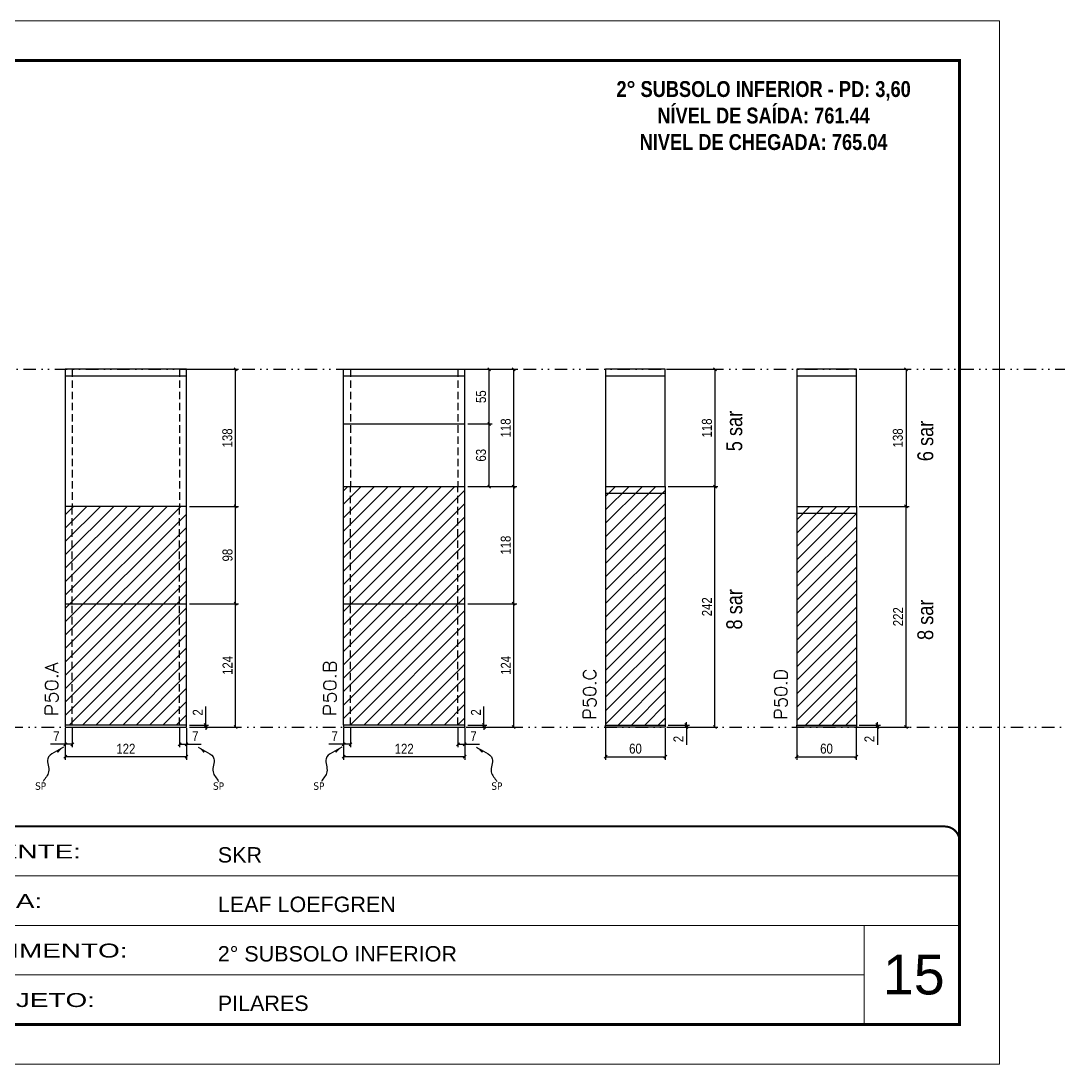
# Model space of a CAD drawing. Extents: x 13513 to 27878, y -21631 to 6985.
# Drawn here: x 18098 to 19142, y 2489 to 3539 of the extents above; entities that cross this region are included whole.
import ezdxf

# ---------------------------------------------------------------- set-up
doc = ezdxf.new("R2010")
doc.units = 0
for name, pattern in [('CONTINUO', [0]), ('DASHED', [0.75, 0.5, -0.25]), ('DIVIDE2', [0.625, 0.25, -0.125, 0, -0.125, 0, -0.125]), ('HIDDEN', [0.375, 0.25, -0.125])]:
    doc.linetypes.add(name, pattern=pattern)
for name, color, linetype, lineweight in [('CARIMBO', 255, 'Continuous', 9), ('Folhas', 255, 'Continuous', 9), ('Hachura', 251, 'Continuous', 9), ('SARRAFO DE PRESSAO', 251, 'DASHED', 9), ('Texto Seção', 7, 'Continuous', 15)]:
    doc.layers.add(name, color=color, linetype=linetype, lineweight=lineweight)
for name, color, linetype in [('COTA', 241, 'Continuous'), ('NOMENCLATURA', 7, 'Continuous'), ('Nível', 160, 'Continuous'), ('Painéis', 200, 'Continuous'), ('SARR_2.2x7', 40, 'Continuous'), ('Sarrafo de Pressão', 42, 'HIDDEN'), ('texto', 7, 'Continuous')]:
    doc.layers.add(name, color=color, linetype=linetype)
doc.styles.add('ARIAL', font='arial.ttf')
doc.styles.add('ARIAL_NARROW', font='ARIALN.TTF', dxfattribs={"height": 0.2})
doc.styles.add('COTA TECNICA', font='techl___.ttf', dxfattribs={"height": 10})
doc.styles.add('COTA TECNICA-50', font='techl___.ttf', dxfattribs={"height": 10})
doc.styles.add('REGUA-120', font='ROMANS.shx', dxfattribs={"height": 15})
doc.styles.add('ROMANC', font='techb___.ttf', dxfattribs={"height": 2.5})
doc.styles.get("Standard").update_dxf_attribs({"font": 'arial.ttf'})
doc.styles.add('Tecnologia', font='')
doc.styles.get('Tecnologia').set_extended_font_data('Forgotten Futurist')
doc.dimstyles.new('COTA PAINEL-50', dxfattribs={"dimtxt": 10, "dimasz": 3, "dimexe": 3, "dimexo": 3, "dimgap": 3, "dimtad": 1, "dimdec": 1, "dimzin": 12, "dimdsep": 46, "dimtxsty": 'COTA TECNICA-50', "dimblk1": 'OBLIQUE', "dimblk2": 'OBLIQUE', "dimsah": 1, "dimcen": 0.9, "dimclrd": 4, "dimclre": 4, "dimclrt": 240, "dimadec": 1, "dimazin": 3, "dimtfac": 1, "dimtdec": 1, "dimtmove": 0, "dimatfit": 3, "dimfxl": 1, "dimtolj": 1, "dimtzin": 12, "dimarcsym": 0})
doc.dimstyles.new('PAINEL', dxfattribs={"dimtxt": 10, "dimasz": 3, "dimexe": 3, "dimexo": 3, "dimgap": 3, "dimtad": 1, "dimdec": 1, "dimzin": 12, "dimdsep": 46, "dimtxsty": 'COTA TECNICA', "dimblk1": 'OBLIQUE', "dimblk2": 'OBLIQUE', "dimsah": 1, "dimcen": 0.9, "dimclrd": 4, "dimclre": 4, "dimclrt": 240, "dimadec": 1, "dimazin": 3, "dimtfac": 1, "dimtdec": 1, "dimtmove": 0, "dimatfit": 3, "dimfxl": 1, "dimtolj": 1, "dimtzin": 12, "dimarcsym": 0})
doc.dimstyles.get("Standard").update_dxf_attribs({"dimtxt": 0.18, "dimasz": 0.18, "dimexe": 0.18, "dimexo": 0.0625, "dimgap": 0.09, "dimtad": 0, "dimtih": 1, "dimtoh": 1, "dimdec": 4, "dimzin": 0, "dimdsep": 46, "dimtxsty": 'Standard', "dimcen": 0.09, "dimadec": 0, "dimazin": 0, "dimtfac": 1, "dimtdec": 4, "dimtofl": 0, "dimtmove": 0, "dimatfit": 3, "dimfxl": 1, "dimtolj": 1, "dimtzin": 0, "dimarcsym": 0})

# ---------------------------------------------------------------- blocks, each defined once
blk = doc.blocks.new('9999999999')
at = {"color": 30, "linetype": 'CONTINUO'}
for p, q in [((98564.6, 34230.2), (98564.6, 34429.4)), ((98564.6, 34379.6), (99584, 34379.6)), ((98564.6, 34329.8), (99488, 34329.8)), ((99584, 34329.8), (99488, 34329.8)), ((99488, 34329.8), (99488, 34230.2)), ((98564.6, 34280), (99488, 34280))]:
    blk.add_line(p, q, dxfattribs=at)
at = {"color": 30, "linetype": 'CONTINUO', "const_width": 2}
blk.add_lwpolyline([(99584, 34230.2), (99584, 34414.4, 0.414214), (99569, 34429.4), (98229, 34429.4, 0.414214), (98214, 34414.4), (98214, 34245.2, 0.414214), (98229, 34230.2), (99584, 34230.2)], format="xyb", dxfattribs=at)
at = {"layer": 'Folhas'}
blk.add_lwpolyline([(98139, 34190.2), (99624, 34190.2), (99624, 35240.2), (98139, 35240.2)], close=True, dxfattribs=at)
at = {"layer": 'Folhas', "color": 30, "const_width": 3}
blk.add_lwpolyline([(98214, 34230.2), (99584, 34230.2), (99584, 35200.2), (98214, 35200.2)], close=True, dxfattribs=at)
at = {"color": 7, "linetype": 'Continuous', "ltscale": 5, "style": 'ARIAL'}
for s, height, p in [('SKR', 15.48, (98837.7, 34393.1)), ('LEAF LOEFGREN', 15.483, (98837.7, 34343.3)), ('2° SUBSOLO INFERIOR', 15.483, (98837.7, 34293.5)), ('NOVA SISTEMAS CONSTRUTIVOS', 11.059, (98263.2, 34267.2)), ('PILARES', 15.48, (98837.7, 34243.7))]:
    blk.add_text(s, height=height, dxfattribs=at).set_placement(p)
at = {"layer": 'Folhas', "color": 7, "style": 'Tecnologia', "width": 1.5}
for s, p in [('CLIENTE:', (98573.7, 34397.2)), ('OBRA:', (98573.7, 34347.3)), ('PAVIMENTO:', (98573.7, 34297.5)), ('PROJETO:', (98573.7, 34247.7))]:
    blk.add_text(s, height=14, dxfattribs=at).set_placement(p)
blk = doc.blocks.new('_Oblique')
at = {"color": 0, "linetype": 'ByBlock', "lineweight": -2}
blk.add_line((-0.5, -0.5), (0.5, 0.5), dxfattribs=at)
blk = doc.blocks.new('*D1231')
at = {"layer": 'COTA', "color": 4, "lineweight": -2, "transparency": 16777216}
for p, q in [((18142.2, 2827.3), (18142.2, 2795.4)), ((18264.2, 2827.3), (18264.2, 2795.4)), ((18264.2, 2798.4), (18142.2, 2798.4))]:
    blk.add_line(p, q, dxfattribs=at)
at = {"layer": 'Defpoints', "color": 0, "transparency": 16777216}
for p in [(18142.2, 2830.3), (18264.2, 2830.3), (18142.2, 2798.4)]:
    blk.add_point(p, dxfattribs=at)
at = {"layer": 'COTA', "color": 4, "lineweight": -2, "transparency": 16777216, "xscale": 3, "yscale": 3, "zscale": 3, "rotation": 180}
blk.add_blockref('_Oblique', (18142.2, 2798.4), dxfattribs=at)
at = {"layer": 'COTA', "color": 4, "lineweight": -2, "transparency": 16777216, "xscale": 3, "yscale": 3, "zscale": 3}
blk.add_blockref('_Oblique', (18264.2, 2798.4), dxfattribs=at)
at = {"layer": 'COTA', "color": 240, "transparency": 16777216, "insert": (18203.2, 2806.4), "char_height": 10, "attachment_point": 5, "style": 'COTA TECNICA'}
blk.add_mtext('\\A1;122', dxfattribs=at)
blk = doc.blocks.new('*D1232')
at = {"layer": 'COTA', "color": 4, "lineweight": -2, "transparency": 16777216}
for p, q in [((18257.2, 2827.3), (18257.2, 2808)), ((18264.2, 2825.3), (18264.2, 2808)), ((18257.2, 2811), (18264.2, 2811)), ((18264.2, 2811), (18278.9, 2811))]:
    blk.add_line(p, q, dxfattribs=at)
at = {"layer": 'Defpoints', "color": 0, "transparency": 16777216}
for p in [(18257.2, 2830.3), (18264.2, 2828.3), (18264.2, 2811)]:
    blk.add_point(p, dxfattribs=at)
at = {"layer": 'COTA', "color": 4, "lineweight": -2, "transparency": 16777216, "xscale": 3, "yscale": 3, "zscale": 3, "rotation": 180}
blk.add_blockref('_Oblique', (18257.2, 2811), dxfattribs=at)
at = {"layer": 'COTA', "color": 4, "lineweight": -2, "transparency": 16777216, "xscale": 3, "yscale": 3, "zscale": 3}
blk.add_blockref('_Oblique', (18264.2, 2811), dxfattribs=at)
at = {"layer": 'COTA', "color": 240, "transparency": 16777216, "insert": (18273.1, 2819.1), "char_height": 10, "attachment_point": 5, "style": 'COTA TECNICA-50'}
blk.add_mtext('\\A1;7', dxfattribs=at)
blk = doc.blocks.new('*D1233')
at = {"layer": 'COTA', "color": 4, "lineweight": -2, "transparency": 16777216}
for p, q in [((18142.2, 2825.3), (18142.2, 2808)), ((18149.2, 2827.3), (18149.2, 2808)), ((18142.2, 2811), (18127.5, 2811)), ((18149.2, 2811), (18142.2, 2811))]:
    blk.add_line(p, q, dxfattribs=at)
at = {"layer": 'Defpoints', "color": 0, "transparency": 16777216}
for p in [(18142.2, 2828.3), (18149.2, 2830.3), (18142.2, 2811)]:
    blk.add_point(p, dxfattribs=at)
at = {"layer": 'COTA', "color": 4, "lineweight": -2, "transparency": 16777216, "xscale": 3, "yscale": 3, "zscale": 3, "rotation": 180}
blk.add_blockref('_Oblique', (18142.2, 2811), dxfattribs=at)
at = {"layer": 'COTA', "color": 4, "lineweight": -2, "transparency": 16777216, "xscale": 3, "yscale": 3, "zscale": 3}
blk.add_blockref('_Oblique', (18149.2, 2811), dxfattribs=at)
at = {"layer": 'COTA', "color": 240, "transparency": 16777216, "insert": (18133.3, 2819.1), "char_height": 10, "attachment_point": 5, "style": 'COTA TECNICA-50'}
blk.add_mtext('\\A1;7', dxfattribs=at)
blk = doc.blocks.new('*D1234')
at = {"layer": 'COTA', "color": 4, "lineweight": -2, "transparency": 16777216}
for p, q in [((18283.5, 2830.3), (18283.5, 2849.1)), ((18267.2, 2830.3), (18286.5, 2830.3)), ((18267.2, 2828.3), (18286.5, 2828.3)), ((18283.5, 2828.3), (18283.5, 2830.3)), ((18283.5, 2828.3), (18283.5, 2825.3))]:
    blk.add_line(p, q, dxfattribs=at)
at = {"layer": 'Defpoints', "color": 0, "transparency": 16777216}
for p in [(18264.2, 2830.3), (18264.2, 2828.3), (18283.5, 2828.3)]:
    blk.add_point(p, dxfattribs=at)
at = {"layer": 'COTA', "color": 4, "lineweight": -2, "transparency": 16777216, "xscale": 3, "yscale": 3, "zscale": 3}
for p, rotation in [((18283.5, 2830.3), 270), ((18283.5, 2828.3), 90)]:
    blk.add_blockref('_Oblique', p, dxfattribs=dict(at, rotation=rotation))
at = {"layer": 'COTA', "color": 240, "transparency": 16777216, "insert": (18275.5, 2843), "char_height": 10, "attachment_point": 5, "rotation": 90, "style": 'COTA TECNICA-50'}
blk.add_mtext('\\A1;2', dxfattribs=at)
blk = doc.blocks.new('*D1258')
at = {"layer": 'COTA', "color": 4, "lineweight": -2, "transparency": 16777216}
for p, q in [((18267.2, 3188.3), (18316.6, 3188.3)), ((18313.6, 3050.3), (18313.6, 3188.3)), ((18267.2, 3050.3), (18316.6, 3050.3))]:
    blk.add_line(p, q, dxfattribs=at)
at = {"layer": 'Defpoints', "color": 0, "transparency": 16777216}
for p in [(18264.2, 3188.3), (18313.6, 3188.3), (18264.2, 3050.3)]:
    blk.add_point(p, dxfattribs=at)
at = {"layer": 'COTA', "color": 4, "lineweight": -2, "transparency": 16777216, "xscale": 3, "yscale": 3, "zscale": 3}
for p, rotation in [((18313.6, 3188.3), 90), ((18313.6, 3050.3), 270)]:
    blk.add_blockref('_Oblique', p, dxfattribs=dict(at, rotation=rotation))
at = {"layer": 'COTA', "color": 240, "transparency": 16777216, "insert": (18305.3, 3119.3), "char_height": 10, "attachment_point": 5, "rotation": 90, "style": 'COTA TECNICA-50'}
blk.add_mtext('\\A1;138', dxfattribs=at)
blk = doc.blocks.new('*D1259')
at = {"layer": 'COTA', "color": 4, "linetype": 'ByBlock', "lineweight": -2, "transparency": 16777216}
for p, q in [((18267.2, 2952.3), (18316.6, 2952.3)), ((18313.6, 2828.3), (18313.6, 2952.3)), ((18267.2, 2828.3), (18316.6, 2828.3))]:
    blk.add_line(p, q, dxfattribs=at)
at = {"layer": 'Defpoints', "color": 0, "linetype": 'ByBlock', "transparency": 16777216}
for p in [(18264.2, 2952.3), (18313.6, 2952.3), (18264.2, 2828.3)]:
    blk.add_point(p, dxfattribs=at)
at = {"layer": 'COTA', "color": 4, "linetype": 'ByBlock', "lineweight": -2, "transparency": 16777216, "xscale": 3, "yscale": 3, "zscale": 3}
for p, rotation in [((18313.6, 2952.3), 90), ((18313.6, 2828.3), 270)]:
    blk.add_blockref('_Oblique', p, dxfattribs=dict(at, rotation=rotation))
at = {"layer": 'COTA', "color": 240, "linetype": 'ByBlock', "transparency": 16777216, "insert": (18305.5, 2890.3), "char_height": 10, "attachment_point": 5, "rotation": 90, "style": 'COTA TECNICA'}
blk.add_mtext('\\A1;124', dxfattribs=at)
blk = doc.blocks.new('*D1260')
at = {"layer": 'COTA', "color": 4, "linetype": 'ByBlock', "lineweight": -2, "transparency": 16777216}
for p, q in [((18267.2, 2952.3), (18316.6, 2952.3)), ((18313.6, 2828.3), (18313.6, 2952.3)), ((18267.2, 2828.3), (18316.6, 2828.3))]:
    blk.add_line(p, q, dxfattribs=at)
at = {"layer": 'Defpoints', "color": 0, "linetype": 'ByBlock', "transparency": 16777216}
for p in [(18264.2, 2952.3), (18313.6, 2952.3), (18264.2, 2828.3)]:
    blk.add_point(p, dxfattribs=at)
at = {"layer": 'COTA', "color": 4, "linetype": 'ByBlock', "lineweight": -2, "transparency": 16777216, "xscale": 3, "yscale": 3, "zscale": 3}
for p, rotation in [((18313.6, 2952.3), 90), ((18313.6, 2828.3), 270)]:
    blk.add_blockref('_Oblique', p, dxfattribs=dict(at, rotation=rotation))
at = {"layer": 'COTA', "color": 240, "linetype": 'ByBlock', "transparency": 16777216, "insert": (18305.5, 2890.3), "char_height": 10, "attachment_point": 5, "rotation": 90, "style": 'COTA TECNICA'}
blk.add_mtext('\\A1;124', dxfattribs=at)
blk = doc.blocks.new('*D1235')
at = {"layer": 'COTA', "color": 4, "lineweight": -2, "transparency": 16777216}
for p, q in [((18422.2, 2827.3), (18422.2, 2795.4)), ((18544.2, 2827.3), (18544.2, 2795.4)), ((18544.2, 2798.4), (18422.2, 2798.4))]:
    blk.add_line(p, q, dxfattribs=at)
at = {"layer": 'Defpoints', "color": 0, "transparency": 16777216}
for p in [(18422.2, 2830.3), (18544.2, 2830.3), (18422.2, 2798.4)]:
    blk.add_point(p, dxfattribs=at)
at = {"layer": 'COTA', "color": 4, "lineweight": -2, "transparency": 16777216, "xscale": 3, "yscale": 3, "zscale": 3, "rotation": 180}
blk.add_blockref('_Oblique', (18422.2, 2798.4), dxfattribs=at)
at = {"layer": 'COTA', "color": 4, "lineweight": -2, "transparency": 16777216, "xscale": 3, "yscale": 3, "zscale": 3}
blk.add_blockref('_Oblique', (18544.2, 2798.4), dxfattribs=at)
at = {"layer": 'COTA', "color": 240, "transparency": 16777216, "insert": (18483.2, 2806.4), "char_height": 10, "attachment_point": 5, "style": 'COTA TECNICA'}
blk.add_mtext('\\A1;122', dxfattribs=at)
blk = doc.blocks.new('*D1236')
at = {"layer": 'COTA', "color": 4, "lineweight": -2, "transparency": 16777216}
for p, q in [((18537.2, 2827.3), (18537.2, 2808)), ((18544.2, 2825.3), (18544.2, 2808)), ((18537.2, 2811), (18544.2, 2811)), ((18544.2, 2811), (18558.9, 2811))]:
    blk.add_line(p, q, dxfattribs=at)
at = {"layer": 'Defpoints', "color": 0, "transparency": 16777216}
for p in [(18537.2, 2830.3), (18544.2, 2828.3), (18544.2, 2811)]:
    blk.add_point(p, dxfattribs=at)
at = {"layer": 'COTA', "color": 4, "lineweight": -2, "transparency": 16777216, "xscale": 3, "yscale": 3, "zscale": 3, "rotation": 180}
blk.add_blockref('_Oblique', (18537.2, 2811), dxfattribs=at)
at = {"layer": 'COTA', "color": 4, "lineweight": -2, "transparency": 16777216, "xscale": 3, "yscale": 3, "zscale": 3}
blk.add_blockref('_Oblique', (18544.2, 2811), dxfattribs=at)
at = {"layer": 'COTA', "color": 240, "transparency": 16777216, "insert": (18553, 2819.1), "char_height": 10, "attachment_point": 5, "style": 'COTA TECNICA-50'}
blk.add_mtext('\\A1;7', dxfattribs=at)
blk = doc.blocks.new('*D1237')
at = {"layer": 'COTA', "color": 4, "lineweight": -2, "transparency": 16777216}
for p, q in [((18422.2, 2825.3), (18422.2, 2808)), ((18429.2, 2827.3), (18429.2, 2808)), ((18422.2, 2811), (18407.4, 2811)), ((18429.2, 2811), (18422.2, 2811))]:
    blk.add_line(p, q, dxfattribs=at)
at = {"layer": 'Defpoints', "color": 0, "transparency": 16777216}
for p in [(18422.2, 2828.3), (18429.2, 2830.3), (18422.2, 2811)]:
    blk.add_point(p, dxfattribs=at)
at = {"layer": 'COTA', "color": 4, "lineweight": -2, "transparency": 16777216, "xscale": 3, "yscale": 3, "zscale": 3, "rotation": 180}
blk.add_blockref('_Oblique', (18422.2, 2811), dxfattribs=at)
at = {"layer": 'COTA', "color": 4, "lineweight": -2, "transparency": 16777216, "xscale": 3, "yscale": 3, "zscale": 3}
blk.add_blockref('_Oblique', (18429.2, 2811), dxfattribs=at)
at = {"layer": 'COTA', "color": 240, "transparency": 16777216, "insert": (18413.3, 2819.1), "char_height": 10, "attachment_point": 5, "style": 'COTA TECNICA-50'}
blk.add_mtext('\\A1;7', dxfattribs=at)
blk = doc.blocks.new('*D1238')
at = {"layer": 'COTA', "color": 4, "lineweight": -2, "transparency": 16777216}
for p, q in [((18563.4, 2830.3), (18563.4, 2849.1)), ((18547.2, 2830.3), (18566.4, 2830.3)), ((18547.2, 2828.3), (18566.4, 2828.3)), ((18563.4, 2828.3), (18563.4, 2830.3)), ((18563.4, 2828.3), (18563.4, 2825.3))]:
    blk.add_line(p, q, dxfattribs=at)
at = {"layer": 'Defpoints', "color": 0, "transparency": 16777216}
for p in [(18544.2, 2830.3), (18544.2, 2828.3), (18563.4, 2828.3)]:
    blk.add_point(p, dxfattribs=at)
at = {"layer": 'COTA', "color": 4, "lineweight": -2, "transparency": 16777216, "xscale": 3, "yscale": 3, "zscale": 3}
for p, rotation in [((18563.4, 2830.3), 270), ((18563.4, 2828.3), 90)]:
    blk.add_blockref('_Oblique', p, dxfattribs=dict(at, rotation=rotation))
at = {"layer": 'COTA', "color": 240, "transparency": 16777216, "insert": (18555.4, 2843), "char_height": 10, "attachment_point": 5, "rotation": 90, "style": 'COTA TECNICA-50'}
blk.add_mtext('\\A1;2', dxfattribs=at)
blk = doc.blocks.new('*D1239')
at = {"layer": 'COTA', "color": 4, "lineweight": -2, "transparency": 16777216}
for p, q in [((18547.2, 3070.3), (18596.5, 3070.3)), ((18593.5, 2952.3), (18593.5, 3070.3)), ((18547.2, 2952.3), (18596.5, 2952.3))]:
    blk.add_line(p, q, dxfattribs=at)
at = {"layer": 'Defpoints', "color": 0, "transparency": 16777216}
for p in [(18544.2, 3070.3), (18593.5, 3070.3), (18544.2, 2952.3)]:
    blk.add_point(p, dxfattribs=at)
at = {"layer": 'COTA', "color": 4, "lineweight": -2, "transparency": 16777216, "xscale": 3, "yscale": 3, "zscale": 3}
for p, rotation in [((18593.5, 3070.3), 90), ((18593.5, 2952.3), 270)]:
    blk.add_blockref('_Oblique', p, dxfattribs=dict(at, rotation=rotation))
at = {"layer": 'COTA', "color": 240, "transparency": 16777216, "insert": (18585.4, 3011.3), "char_height": 10, "attachment_point": 5, "rotation": 90, "style": 'COTA TECNICA-50'}
blk.add_mtext('\\A1;118', dxfattribs=at)
blk = doc.blocks.new('*D1261')
at = {"layer": 'COTA', "color": 4, "linetype": 'ByBlock', "lineweight": -2, "transparency": 16777216}
for p, q in [((18547.2, 2952.3), (18596.5, 2952.3)), ((18593.5, 2828.3), (18593.5, 2952.3)), ((18547.2, 2828.3), (18596.5, 2828.3))]:
    blk.add_line(p, q, dxfattribs=at)
at = {"layer": 'Defpoints', "color": 0, "linetype": 'ByBlock', "transparency": 16777216}
for p in [(18544.2, 2952.3), (18593.5, 2952.3), (18544.2, 2828.3)]:
    blk.add_point(p, dxfattribs=at)
at = {"layer": 'COTA', "color": 4, "linetype": 'ByBlock', "lineweight": -2, "transparency": 16777216, "xscale": 3, "yscale": 3, "zscale": 3}
for p, rotation in [((18593.5, 2952.3), 90), ((18593.5, 2828.3), 270)]:
    blk.add_blockref('_Oblique', p, dxfattribs=dict(at, rotation=rotation))
at = {"layer": 'COTA', "color": 240, "linetype": 'ByBlock', "transparency": 16777216, "insert": (18585.5, 2890.3), "char_height": 10, "attachment_point": 5, "rotation": 90, "style": 'COTA TECNICA'}
blk.add_mtext('\\A1;124', dxfattribs=at)
blk = doc.blocks.new('*D1262')
at = {"layer": 'COTA', "color": 4, "linetype": 'ByBlock', "lineweight": -2, "transparency": 16777216}
for p, q in [((18547.2, 2952.3), (18596.5, 2952.3)), ((18593.5, 2828.3), (18593.5, 2952.3)), ((18547.2, 2828.3), (18596.5, 2828.3))]:
    blk.add_line(p, q, dxfattribs=at)
at = {"layer": 'Defpoints', "color": 0, "linetype": 'ByBlock', "transparency": 16777216}
for p in [(18544.2, 2952.3), (18593.5, 2952.3), (18544.2, 2828.3)]:
    blk.add_point(p, dxfattribs=at)
at = {"layer": 'COTA', "color": 4, "linetype": 'ByBlock', "lineweight": -2, "transparency": 16777216, "xscale": 3, "yscale": 3, "zscale": 3}
for p, rotation in [((18593.5, 2952.3), 90), ((18593.5, 2828.3), 270)]:
    blk.add_blockref('_Oblique', p, dxfattribs=dict(at, rotation=rotation))
at = {"layer": 'COTA', "color": 240, "linetype": 'ByBlock', "transparency": 16777216, "insert": (18585.5, 2890.3), "char_height": 10, "attachment_point": 5, "rotation": 90, "style": 'COTA TECNICA'}
blk.add_mtext('\\A1;124', dxfattribs=at)
blk = doc.blocks.new('*D1240')
at = {"layer": 'COTA', "color": 4, "lineweight": -2, "transparency": 16777216}
for p, q in [((18685.9, 2827.3), (18685.9, 2795.4)), ((18745.9, 2827.3), (18745.9, 2795.4)), ((18685.9, 2798.4), (18745.9, 2798.4))]:
    blk.add_line(p, q, dxfattribs=at)
at = {"layer": 'Defpoints', "color": 0, "transparency": 16777216}
for p in [(18685.9, 2830.3), (18745.9, 2830.3), (18745.9, 2798.4)]:
    blk.add_point(p, dxfattribs=at)
at = {"layer": 'COTA', "color": 4, "lineweight": -2, "transparency": 16777216, "xscale": 3, "yscale": 3, "zscale": 3, "rotation": 180}
blk.add_blockref('_Oblique', (18685.9, 2798.4), dxfattribs=at)
at = {"layer": 'COTA', "color": 4, "lineweight": -2, "transparency": 16777216, "xscale": 3, "yscale": 3, "zscale": 3}
blk.add_blockref('_Oblique', (18745.9, 2798.4), dxfattribs=at)
at = {"layer": 'COTA', "color": 240, "transparency": 16777216, "insert": (18715.9, 2806.5), "char_height": 10, "attachment_point": 5, "style": 'COTA TECNICA'}
blk.add_mtext('\\A1;60', dxfattribs=at)
blk = doc.blocks.new('*D1241')
at = {"layer": 'COTA', "color": 4, "lineweight": -2, "transparency": 16777216}
for p, q in [((18748.9, 2830.3), (18770.1, 2830.3)), ((18748.9, 2828.3), (18770.1, 2828.3)), ((18767.1, 2830.3), (18767.1, 2833.3)), ((18767.1, 2830.3), (18767.1, 2828.3)), ((18767.1, 2828.3), (18767.1, 2810.2))]:
    blk.add_line(p, q, dxfattribs=at)
at = {"layer": 'Defpoints', "color": 0, "transparency": 16777216}
for p in [(18745.9, 2830.3), (18745.9, 2828.3), (18767.1, 2830.3)]:
    blk.add_point(p, dxfattribs=at)
at = {"layer": 'COTA', "color": 4, "lineweight": -2, "transparency": 16777216, "xscale": 3, "yscale": 3, "zscale": 3}
for p, rotation in [((18767.1, 2830.3), 270), ((18767.1, 2828.3), 90)]:
    blk.add_blockref('_Oblique', p, dxfattribs=dict(at, rotation=rotation))
at = {"layer": 'COTA', "color": 240, "transparency": 16777216, "insert": (18759.1, 2816.2), "char_height": 10, "attachment_point": 5, "rotation": 90, "style": 'COTA TECNICA-50'}
blk.add_mtext('\\A1;2', dxfattribs=at)
blk = doc.blocks.new('*D1263')
at = {"layer": 'COTA', "color": 4, "linetype": 'ByBlock', "lineweight": -2, "transparency": 16777216}
for p, q in [((18748.9, 3188.3), (18798.9, 3188.3)), ((18795.9, 3188.3), (18795.9, 3070.3)), ((18748.9, 3070.3), (18798.9, 3070.3))]:
    blk.add_line(p, q, dxfattribs=at)
at = {"layer": 'Defpoints', "color": 0, "linetype": 'ByBlock', "transparency": 16777216}
for p in [(18745.9, 3188.3), (18745.9, 3070.3), (18795.9, 3070.3)]:
    blk.add_point(p, dxfattribs=at)
at = {"layer": 'COTA', "color": 4, "linetype": 'ByBlock', "lineweight": -2, "transparency": 16777216, "xscale": 3, "yscale": 3, "zscale": 3}
for p, rotation in [((18795.9, 3188.3), 90), ((18795.9, 3070.3), 270)]:
    blk.add_blockref('_Oblique', p, dxfattribs=dict(at, rotation=rotation))
at = {"layer": 'COTA', "color": 240, "linetype": 'ByBlock', "transparency": 16777216, "insert": (18787.8, 3129.3), "char_height": 10, "attachment_point": 5, "rotation": 90, "style": 'COTA TECNICA'}
blk.add_mtext('\\A1;118', dxfattribs=at)
blk = doc.blocks.new('*D1242')
at = {"layer": 'COTA', "color": 4, "lineweight": -2, "transparency": 16777216}
for p, q in [((18748.9, 3070.3), (18798.9, 3070.3)), ((18795.9, 2828.3), (18795.9, 3070.3)), ((18748.9, 2828.3), (18798.9, 2828.3))]:
    blk.add_line(p, q, dxfattribs=at)
at = {"layer": 'Defpoints', "color": 0, "transparency": 16777216}
for p in [(18745.9, 3070.3), (18795.9, 3070.3), (18745.9, 2828.3)]:
    blk.add_point(p, dxfattribs=at)
at = {"layer": 'COTA', "color": 4, "lineweight": -2, "transparency": 16777216, "xscale": 3, "yscale": 3, "zscale": 3}
for p, rotation in [((18795.9, 3070.3), 90), ((18795.9, 2828.3), 270)]:
    blk.add_blockref('_Oblique', p, dxfattribs=dict(at, rotation=rotation))
at = {"layer": 'COTA', "color": 240, "transparency": 16777216, "insert": (18787.8, 2949.3), "char_height": 10, "attachment_point": 5, "rotation": 90, "style": 'COTA TECNICA-50'}
blk.add_mtext('\\A1;242', dxfattribs=at)
blk = doc.blocks.new('*D1243')
at = {"layer": 'COTA', "color": 4, "lineweight": -2, "transparency": 16777216}
for p, q in [((18878.1, 2827.3), (18878.1, 2795.4)), ((18938.1, 2827.3), (18938.1, 2795.4)), ((18878.1, 2798.4), (18938.1, 2798.4))]:
    blk.add_line(p, q, dxfattribs=at)
at = {"layer": 'Defpoints', "color": 0, "transparency": 16777216}
for p in [(18878.1, 2830.3), (18938.1, 2830.3), (18938.1, 2798.4)]:
    blk.add_point(p, dxfattribs=at)
at = {"layer": 'COTA', "color": 4, "lineweight": -2, "transparency": 16777216, "xscale": 3, "yscale": 3, "zscale": 3, "rotation": 180}
blk.add_blockref('_Oblique', (18878.1, 2798.4), dxfattribs=at)
at = {"layer": 'COTA', "color": 4, "lineweight": -2, "transparency": 16777216, "xscale": 3, "yscale": 3, "zscale": 3}
blk.add_blockref('_Oblique', (18938.1, 2798.4), dxfattribs=at)
at = {"layer": 'COTA', "color": 240, "transparency": 16777216, "insert": (18908.1, 2806.5), "char_height": 10, "attachment_point": 5, "style": 'COTA TECNICA'}
blk.add_mtext('\\A1;60', dxfattribs=at)
blk = doc.blocks.new('*D1244')
at = {"layer": 'COTA', "color": 4, "lineweight": -2, "transparency": 16777216}
for p, q in [((18941.1, 2830.3), (18962.3, 2830.3)), ((18941.1, 2828.3), (18962.3, 2828.3)), ((18959.3, 2830.3), (18959.3, 2833.3)), ((18959.3, 2830.3), (18959.3, 2828.3)), ((18959.3, 2828.3), (18959.3, 2810.2))]:
    blk.add_line(p, q, dxfattribs=at)
at = {"layer": 'Defpoints', "color": 0, "transparency": 16777216}
for p in [(18938.1, 2830.3), (18938.1, 2828.3), (18959.3, 2830.3)]:
    blk.add_point(p, dxfattribs=at)
at = {"layer": 'COTA', "color": 4, "lineweight": -2, "transparency": 16777216, "xscale": 3, "yscale": 3, "zscale": 3}
for p, rotation in [((18959.3, 2830.3), 270), ((18959.3, 2828.3), 90)]:
    blk.add_blockref('_Oblique', p, dxfattribs=dict(at, rotation=rotation))
at = {"layer": 'COTA', "color": 240, "transparency": 16777216, "insert": (18951.3, 2816.2), "char_height": 10, "attachment_point": 5, "rotation": 90, "style": 'COTA TECNICA-50'}
blk.add_mtext('\\A1;2', dxfattribs=at)
blk = doc.blocks.new('*D1264')
at = {"layer": 'COTA', "color": 4, "linetype": 'ByBlock', "lineweight": -2, "transparency": 16777216}
for p, q in [((18941.1, 3188.3), (18991.1, 3188.3)), ((18988.1, 3188.3), (18988.1, 3050.3)), ((18941.1, 3050.3), (18991.1, 3050.3))]:
    blk.add_line(p, q, dxfattribs=at)
at = {"layer": 'Defpoints', "color": 0, "linetype": 'ByBlock', "transparency": 16777216}
for p in [(18938.1, 3188.3), (18938.1, 3050.3), (18988.1, 3050.3)]:
    blk.add_point(p, dxfattribs=at)
at = {"layer": 'COTA', "color": 4, "linetype": 'ByBlock', "lineweight": -2, "transparency": 16777216, "xscale": 3, "yscale": 3, "zscale": 3}
for p, rotation in [((18988.1, 3188.3), 90), ((18988.1, 3050.3), 270)]:
    blk.add_blockref('_Oblique', p, dxfattribs=dict(at, rotation=rotation))
at = {"layer": 'COTA', "color": 240, "linetype": 'ByBlock', "transparency": 16777216, "insert": (18979.9, 3119.3), "char_height": 10, "attachment_point": 5, "rotation": 90, "style": 'COTA TECNICA'}
blk.add_mtext('\\A1;138', dxfattribs=at)
blk = doc.blocks.new('*D1245')
at = {"layer": 'COTA', "color": 4, "lineweight": -2, "transparency": 16777216}
for p, q in [((18941.1, 3050.3), (18991.1, 3050.3)), ((18988.1, 2828.3), (18988.1, 3050.3)), ((18941.1, 2828.3), (18991.1, 2828.3))]:
    blk.add_line(p, q, dxfattribs=at)
at = {"layer": 'Defpoints', "color": 0, "transparency": 16777216}
for p in [(18938.1, 3050.3), (18988.1, 3050.3), (18938.1, 2828.3)]:
    blk.add_point(p, dxfattribs=at)
at = {"layer": 'COTA', "color": 4, "lineweight": -2, "transparency": 16777216, "xscale": 3, "yscale": 3, "zscale": 3}
for p, rotation in [((18988.1, 3050.3), 90), ((18988.1, 2828.3), 270)]:
    blk.add_blockref('_Oblique', p, dxfattribs=dict(at, rotation=rotation))
at = {"layer": 'COTA', "color": 240, "transparency": 16777216, "insert": (18980.1, 2939.3), "char_height": 10, "attachment_point": 5, "rotation": 90, "style": 'COTA TECNICA-50'}
blk.add_mtext('\\A1;222', dxfattribs=at)
blk = doc.blocks.new('*D1265')
at = {"layer": 'COTA', "color": 4, "lineweight": -2, "transparency": 16777216}
for p, q in [((18267.2, 3050.3), (18316.6, 3050.3)), ((18313.6, 2952.3), (18313.6, 3050.3)), ((18267.2, 2952.3), (18316.6, 2952.3))]:
    blk.add_line(p, q, dxfattribs=at)
at = {"layer": 'Defpoints', "color": 0, "transparency": 16777216}
for p in [(18264.2, 3050.3), (18313.6, 3050.3), (18264.2, 2952.3)]:
    blk.add_point(p, dxfattribs=at)
at = {"layer": 'COTA', "color": 4, "lineweight": -2, "transparency": 16777216, "xscale": 3, "yscale": 3, "zscale": 3}
for p, rotation in [((18313.6, 3050.3), 90), ((18313.6, 2952.3), 270)]:
    blk.add_blockref('_Oblique', p, dxfattribs=dict(at, rotation=rotation))
at = {"layer": 'COTA', "color": 240, "transparency": 16777216, "insert": (18305.5, 3001.3), "char_height": 10, "attachment_point": 5, "rotation": 90, "style": 'COTA TECNICA'}
blk.add_mtext('\\A1;98', dxfattribs=at)
blk = doc.blocks.new('*D1274')
at = {"layer": 'COTA', "color": 4, "lineweight": -2, "transparency": 16777216}
for p, q in [((18547.2, 3188.3), (18596.5, 3188.3)), ((18593.5, 3070.3), (18593.5, 3188.3)), ((18547.2, 3070.3), (18596.5, 3070.3))]:
    blk.add_line(p, q, dxfattribs=at)
at = {"layer": 'Defpoints', "color": 0, "transparency": 16777216}
for p in [(18544.2, 3188.3), (18593.5, 3188.3), (18544.2, 3070.3)]:
    blk.add_point(p, dxfattribs=at)
at = {"layer": 'COTA', "color": 4, "lineweight": -2, "transparency": 16777216, "xscale": 3, "yscale": 3, "zscale": 3}
for p, rotation in [((18593.5, 3188.3), 90), ((18593.5, 3070.3), 270)]:
    blk.add_blockref('_Oblique', p, dxfattribs=dict(at, rotation=rotation))
at = {"layer": 'COTA', "color": 240, "transparency": 16777216, "insert": (18585.4, 3129.3), "char_height": 10, "attachment_point": 5, "rotation": 90, "style": 'COTA TECNICA'}
blk.add_mtext('\\A1;118', dxfattribs=at)
blk = doc.blocks.new('*D2346')
at = {"layer": 'COTA', "color": 4, "lineweight": -2, "transparency": 16777216}
for p, q in [((18547.2, 3133.3), (18571.7, 3133.3)), ((18568.7, 3070.3), (18568.7, 3133.3)), ((18547.2, 3070.3), (18571.7, 3070.3))]:
    blk.add_line(p, q, dxfattribs=at)
at = {"layer": 'Defpoints', "color": 0, "transparency": 16777216}
for p in [(18544.2, 3133.3), (18568.7, 3133.3), (18544.2, 3070.3)]:
    blk.add_point(p, dxfattribs=at)
at = {"layer": 'COTA', "color": 4, "lineweight": -2, "transparency": 16777216, "xscale": 3, "yscale": 3, "zscale": 3}
for p, rotation in [((18568.7, 3133.3), 90), ((18568.7, 3070.3), 270)]:
    blk.add_blockref('_Oblique', p, dxfattribs=dict(at, rotation=rotation))
at = {"layer": 'COTA', "color": 240, "transparency": 16777216, "insert": (18560.5, 3101.8), "char_height": 10, "attachment_point": 5, "rotation": 90, "style": 'COTA TECNICA'}
blk.add_mtext('\\A1;63', dxfattribs=at)
blk = doc.blocks.new('*D2347')
at = {"layer": 'COTA', "color": 4, "lineweight": -2, "transparency": 16777216}
for p, q in [((18547.2, 3188.3), (18571.7, 3188.3)), ((18568.7, 3133.3), (18568.7, 3188.3)), ((18547.2, 3133.3), (18571.7, 3133.3))]:
    blk.add_line(p, q, dxfattribs=at)
at = {"layer": 'Defpoints', "color": 0, "transparency": 16777216}
for p in [(18544.2, 3188.3), (18568.7, 3188.3), (18544.2, 3133.3)]:
    blk.add_point(p, dxfattribs=at)
at = {"layer": 'COTA', "color": 4, "lineweight": -2, "transparency": 16777216, "xscale": 3, "yscale": 3, "zscale": 3}
for p, rotation in [((18568.7, 3188.3), 90), ((18568.7, 3133.3), 270)]:
    blk.add_blockref('_Oblique', p, dxfattribs=dict(at, rotation=rotation))
at = {"layer": 'COTA', "color": 240, "transparency": 16777216, "insert": (18560.6, 3160.8), "char_height": 10, "attachment_point": 5, "rotation": 90, "style": 'COTA TECNICA'}
blk.add_mtext('\\A1;55', dxfattribs=at)

msp = doc.modelspace()

# ---------------------------------------------------------------- hatches: boundary and pattern name
at = {"layer": 'Hachura', "linetype": 'ByBlock'}
h = msp.add_hatch(dxfattribs=at)
h.set_pattern_fill('ANSI31', color=256, scale=3)
h.paths.add_polyline_path([(18264.2, 3050.29), (18142.2, 3050.29), (18142.2, 2952.29), (18264.2, 2952.29)])
h.paths.add_polyline_path([(18142.2, 2830.29), (18264.2, 2830.29), (18264.2, 2952.29), (18142.2, 2952.29)])
h.paths.add_polyline_path([(18422.17, 2952.29), (18544.17, 2952.29), (18544.17, 3070.29), (18422.17, 3070.29)])
h.paths.add_polyline_path([(18422.17, 2830.29), (18544.17, 2830.29), (18544.17, 2952.29), (18422.17, 2952.29)])
h.paths.add_polyline_path([(18685.89, 2830.29), (18745.89, 2830.29), (18745.89, 3070.29), (18685.89, 3070.29)])
h.paths.add_polyline_path([(18878.12, 2830.29), (18938.12, 2830.29), (18938.12, 3050.29), (18878.12, 3050.29)])

# ---------------------------------------------------------------- linework, layer by layer
at = {"layer": 'Nível', "color": 4, "linetype": 'DIVIDE2', "ltscale": 50}
for p, q in [((17596.97, 3188.29), (21531.15, 3188.29)), ((13526.77, 2828.29), (21531.15, 2828.29))]:
    msp.add_line(p, q, dxfattribs=at)
at = {"layer": 'Painéis'}
for p, q in [((18264.2, 3188.29), (18142.2, 3188.29)), ((18142.2, 3188.29), (18142.2, 2830.29)), ((18264.2, 2830.29), (18264.2, 3188.29)), ((18422.17, 2830.29), (18422.17, 3188.29)), ((18422.17, 3188.29), (18544.17, 3188.29)), ((18544.17, 2830.29), (18544.17, 3188.29)), ((18422.17, 3133.29), (18544.17, 3133.29)), ((18422.17, 3070.29), (18544.17, 3070.29)), ((18685.89, 3070.29), (18685.89, 2830.29)), ((18745.89, 3070.29), (18745.89, 2830.29)), ((18264.2, 3050.29), (18142.2, 3050.29)), ((18878.12, 3050.31), (18938.12, 3050.31)), ((18878.12, 3050.29), (18878.12, 2830.29)), ((18938.12, 3050.29), (18938.12, 2830.29)), ((18142.2, 2952.29), (18264.2, 2952.29)), ((18422.17, 2952.29), (18544.17, 2952.29)), ((18685.89, 2830.29), (18745.89, 2830.29)), ((18685.89, 2830.29), (18745.89, 2830.29)), ((18685.89, 2828.29), (18685.89, 2830.29)), ((18745.89, 2828.29), (18685.89, 2828.29)), ((18745.89, 2830.29), (18745.89, 2828.29)), ((18878.12, 2830.29), (18938.12, 2830.29)), ((18878.12, 2830.29), (18938.12, 2830.29)), ((18878.12, 2828.29), (18878.12, 2830.29)), ((18938.12, 2828.29), (18878.12, 2828.29)), ((18938.12, 2830.29), (18938.12, 2828.29))]:
    msp.add_line(p, q, dxfattribs=at)
for points in [[(18685.89, 3070.29), (18745.89, 3070.29), (18745.89, 3188.29), (18685.89, 3188.29)], [(18878.12, 3050.29), (18938.12, 3050.29), (18938.12, 3188.29), (18878.12, 3188.29)], [(18264.2, 2830.29), (18142.2, 2830.29), (18142.2, 2828.29), (18264.2, 2828.29)], [(18544.17, 2830.29), (18422.17, 2830.29), (18422.17, 2828.29), (18544.17, 2828.29)]]:
    msp.add_lwpolyline(points, close=True, dxfattribs=at)
at = {"layer": 'SARR_2.2x7'}
for p, q in [((18264.2, 3181.29), (18142.2, 3181.29)), ((18544.17, 3181.29), (18422.17, 3181.29)), ((18745.89, 3181.31), (18685.89, 3181.31)), ((18938.12, 3181.31), (18878.12, 3181.31)), ((18745.89, 3063.31), (18685.89, 3063.31)), ((18938.12, 3043.31), (18878.12, 3043.31))]:
    msp.add_line(p, q, dxfattribs=at)
at = {"layer": 'Sarrafo de Pressão', "ltscale": 30}
for p, q in [((18149.2, 3188.29), (18149.2, 3050.29)), ((18257.2, 3188.29), (18257.2, 3050.29)), ((18429.17, 3188.29), (18429.17, 3070.29)), ((18537.17, 3188.29), (18537.17, 3070.29)), ((18429.17, 2952.29), (18429.17, 3070.29)), ((18537.17, 2952.29), (18537.17, 3070.29)), ((18149.2, 2952.29), (18149.2, 3050.29)), ((18257.2, 2952.29), (18257.2, 3050.29)), ((18149.2, 2830.29), (18149.2, 2952.29)), ((18257.2, 2830.29), (18257.2, 2952.29)), ((18429.17, 2830.29), (18429.17, 2952.29)), ((18537.17, 2830.29), (18537.17, 2952.29))]:
    msp.add_line(p, q, dxfattribs=at)

# ---------------------------------------------------------------- block references
at = {"layer": 'SARRAFO DE PRESSAO', "color": 6, "linetype": 'ByBlock'}
msp.add_blockref('9999999999', (-80542.01, -31701.2), dxfattribs=at)

# ---------------------------------------------------------------- texts
at = {"layer": 'CARIMBO', "style": 'ARIAL'}
msp.add_text('15', height=40, dxfattribs=at).set_placement((18964.83, 2559.15))
at = {"layer": 'NOMENCLATURA', "style": 'ARIAL_NARROW'}
for s, p in [('5 sar', (18823.28, 3105.83)), ('6 sar', (19015.51, 3095.83)), ('8 sar', (18823.28, 2926.4)), ('8 sar', (19015.51, 2915.84))]:
    msp.add_text(s, height=16, rotation=90, dxfattribs=at).set_placement(p)
at = {"layer": 'NOMENCLATURA', "color": 2, "insert": (18844.81, 3505.06), "char_height": 16, "attachment_point": 2, "style": 'ROMANC'}
msp.add_mtext_dynamic_manual_height_columns('\\P2° SUBSOLO INFERIOR - PD: 3,60\\PNÍVEL DE SAÍDA: 761.44\\PNIVEL DE CHEGADA: 765.04', width=432.3511, gutter_width=1, heights=[0], dxfattribs=at)
at = {"layer": 'texto', "color": 0, "char_height": 7.5, "attachment_point": 5}
for insert in [(18117.43, 2768.79), (18296.45, 2768.79), (18397.39, 2768.79), (18576.42, 2768.79)]:
    msp.add_mtext('{\\fTahoma|b0|i0|c0|p34;\\C4;SP}', dxfattribs=dict(at, insert=insert))
at = {"layer": 'Texto Seção', "style": 'REGUA-120', "width": 1.1}
for s, p in [('P50.A', (18134.95, 2839.05)), ('P50.B', (18414.92, 2839.05))]:
    msp.add_text(s, height=13, rotation=90, dxfattribs=at).set_placement(p)
at = {"layer": 'Texto Seção', "char_height": 13, "width": 370.6998, "attachment_point": 7, "rotation": 90, "style": 'REGUA-120'}
for s, insert in [('P50.C', (18676.44, 2835.7)), ('P50.D', (18868.67, 2835.7))]:
    msp.add_mtext(s, dxfattribs=dict(at, insert=insert))

# ---------------------------------------------------------------- dimensions: what is measured, and where the dimension line sits
at = {"layer": 'COTA'}
for base, p1, p2, angle, dimstyle, picture, middle in [((18313.57, 3188.29), (18264.2, 3050.29), (18264.2, 3188.29), 90, 'COTA PAINEL-50', '*D1258', (18305.33, 3119.29)), ((18593.54, 3188.29), (18544.17, 3070.29), (18544.17, 3188.29), 90, 'PAINEL', '*D1274', (18585.44, 3129.29)), ((18568.71, 3133.29), (18544.17, 3070.29), (18544.17, 3133.29), 90, 'PAINEL', '*D2346', (18560.49, 3101.79)), ((18593.54, 3070.29), (18544.17, 2952.29), (18544.17, 3070.29), 90, 'COTA PAINEL-50', '*D1239', (18585.44, 3011.29)), ((18795.88, 3070.31), (18745.89, 2828.29), (18745.89, 3070.31), 90, 'COTA PAINEL-50', '*D1242', (18787.81, 2949.3)), ((18313.57, 3050.29), (18264.2, 2952.29), (18264.2, 3050.29), 90, 'PAINEL', '*D1265', (18305.47, 3001.29)), ((18988.11, 3050.31), (18938.12, 2828.29), (18938.12, 3050.31), 90, 'COTA PAINEL-50', '*D1245', (18980.11, 2939.3)), ((18142.2, 2811.04), (18149.2, 2830.29), (18142.2, 2828.29), 180, 'COTA PAINEL-50', '*D1233', (18133.34, 2819.12)), ((18422.17, 2811.04), (18429.17, 2830.29), (18422.17, 2828.29), 180, 'COTA PAINEL-50', '*D1237', (18413.3, 2819.12))]:
    dim = msp.add_linear_dim(base=base, p1=p1, p2=p2, angle=angle, dimstyle=dimstyle, dxfattribs=at)
    dim.commit()
    dim.dimension.update_dxf_attribs({"geometry": picture, "text_midpoint": middle})
for base, p1, p2, angle, override, picture, middle in [((18568.71, 3188.29), (18544.17, 3133.29), (18544.17, 3188.29), 90, {"dimtmove": 1}, '*D2347', (18560.6, 3160.79)), ((18142.2, 2798.39), (18264.2, 2830.29), (18142.2, 2830.29), 180, {"dimarcsym": 2}, '*D1231', (18203.2, 2806.45)), ((18422.17, 2798.39), (18544.17, 2830.29), (18422.17, 2830.29), 180, {"dimarcsym": 2}, '*D1235', (18483.17, 2806.45))]:
    dim = msp.add_linear_dim(base=base, p1=p1, p2=p2, angle=angle, dimstyle='PAINEL', override=override, dxfattribs=at)
    dim.commit()
    dim.dimension.update_dxf_attribs({"geometry": picture, "text_midpoint": middle})
at = {"layer": 'COTA', "linetype": 'ByBlock'}
for base, p1, p2, picture, middle in [((18795.88, 3070.29), (18745.89, 3188.29), (18745.89, 3070.29), '*D1263', (18787.79, 3129.29)), ((18988.11, 3050.29), (18938.12, 3188.29), (18938.12, 3050.29), '*D1264', (18979.87, 3119.29))]:
    dim = msp.add_linear_dim(base=base, p1=p1, p2=p2, angle=90, dimstyle='PAINEL', dxfattribs=at)
    dim.commit()
    dim.dimension.update_dxf_attribs({"geometry": picture, "text_midpoint": middle})
for p1, p2, picture, middle in [((18264.2, 2828.29), (18264.2, 2952.29), '*D1259', (18305.5, 2890.29)), ((18264.2, 2828.29), (18264.2, 2952.29), '*D1260', (18305.5, 2890.29)), ((18544.17, 2828.29), (18544.17, 2952.29), '*D1261', (18585.46, 2890.29)), ((18544.17, 2828.29), (18544.17, 2952.29), '*D1262', (18585.46, 2890.29))]:
    dim = msp.add_aligned_dim(p1=p1, p2=p2, distance=-49.37, dimstyle='PAINEL', dxfattribs=at)
    dim.commit()
    dim.dimension.update_dxf_attribs({"geometry": picture, "text_midpoint": middle})
at = {"layer": 'COTA'}
for base, p1, p2, picture, middle in [((18283.46, 2828.29), (18264.2, 2830.29), (18264.2, 2828.29), '*D1234', (18283.46, 2843.03)), ((18563.43, 2828.29), (18544.17, 2830.29), (18544.17, 2828.29), '*D1238', (18563.43, 2843.03)), ((18767.08, 2830.29), (18745.89, 2828.29), (18745.89, 2830.29), '*D1241', (18767.08, 2816.23)), ((18959.32, 2830.29), (18938.12, 2828.29), (18938.12, 2830.29), '*D1244', (18959.32, 2816.23))]:
    dim = msp.add_linear_dim(base=base, p1=p1, p2=p2, angle=90, dimstyle='COTA PAINEL-50', dxfattribs=at)
    dim.commit()
    dim.dimension.update_dxf_attribs({"geometry": picture, "text_midpoint": middle, "dimtype": 160})
for base, p1, p2, picture, middle in [((18264.2, 2811.04), (18257.2, 2830.29), (18264.2, 2828.29), '*D1232', (18273.07, 2819.12)), ((18544.17, 2811.04), (18537.17, 2830.29), (18544.17, 2828.29), '*D1236', (18553.03, 2819.12))]:
    dim = msp.add_linear_dim(base=base, p1=p1, p2=p2, dimstyle='COTA PAINEL-50', dxfattribs=at)
    dim.commit()
    dim.dimension.update_dxf_attribs({"geometry": picture, "text_midpoint": middle})
for base, p1, p2, picture, middle in [((18745.89, 2798.39), (18685.89, 2830.29), (18745.89, 2830.29), '*D1240', (18715.89, 2806.49)), ((18938.12, 2798.39), (18878.12, 2830.29), (18938.12, 2830.29), '*D1243', (18908.12, 2806.49))]:
    dim = msp.add_linear_dim(base=base, p1=p1, p2=p2, dimstyle='PAINEL', override={"dimarcsym": 2}, dxfattribs=at)
    dim.commit()
    dim.dimension.update_dxf_attribs({"geometry": picture, "text_midpoint": middle})

# ---------------------------------------------------------------- leaders
at = {"layer": 'COTA', "path_type": 1}
for points in [[(18140.37, 2808.1), (18124.59, 2796.27), (18125.51, 2783.26), (18119.96, 2773.48)], [(18276.03, 2808.1), (18291.82, 2796.27), (18290.89, 2783.26), (18296.45, 2773.48)], [(18420.34, 2808.1), (18404.55, 2796.27), (18405.48, 2783.26), (18399.93, 2773.48)], [(18556, 2808.1), (18571.78, 2796.27), (18570.86, 2783.26), (18576.41, 2773.48)]]:
    msp.add_leader(points, dimstyle='Standard', override={"dimasz": 8}, dxfattribs=at)

doc.saveas('drawing.dxf')
